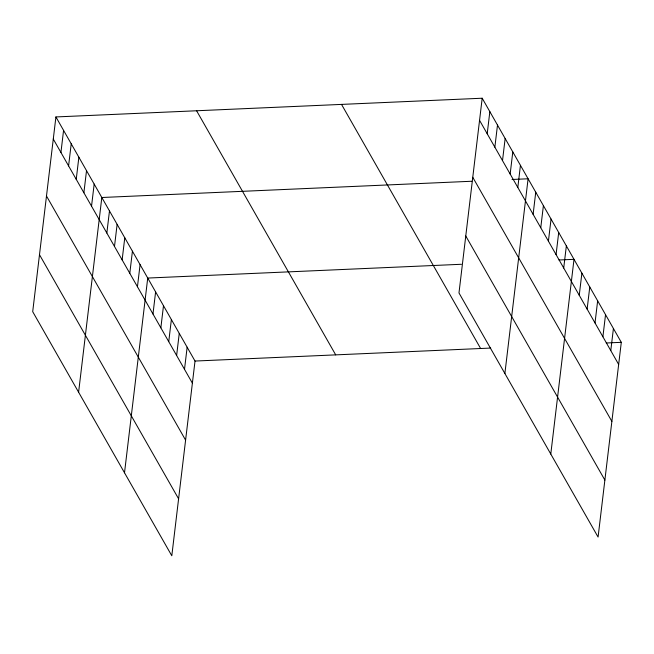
<?xml version="1.0" encoding="UTF-8"?>
<svg xmlns="http://www.w3.org/2000/svg" width="654" height="654" viewBox="0 0 654 654"><rect width="100%" height="100%" fill="white"/><g stroke="black" fill="none" stroke-linecap="round" stroke-linejoin="round"><path stroke-width="0.98" d="M55.917 116.943L32.7 311.672L171.806 555.777L195.023 361.049L55.917 116.943L482.194 98.223L621.3 342.328L598.083 537.057L458.977 292.951L482.194 98.223M60.936 152.48L63.569 130.367M68.588 165.912L71.221 143.798M76.232 179.335L78.872 157.222M83.884 192.758L86.524 170.645M91.535 206.19L94.176 184.076M78.603 392.228L101.828 197.5L471.828 181.248M106.839 233.037L109.48 210.923M114.491 246.468L117.123 224.355M122.143 259.891L124.775 237.778M129.794 273.315L132.427 251.201M137.446 286.746L140.079 264.625M124.513 472.785L147.73 278.056L461.471 264.273M152.979 314.002L155.611 291.888M160.859 327.834L163.492 305.72M168.74 341.666L171.381 319.553M176.621 355.498L179.261 333.385M184.51 369.33L187.142 347.217M487.205 133.759L489.846 111.646M494.857 147.183L497.498 125.069M502.509 160.614L505.15 138.501M510.161 174.038L512.793 151.924M517.813 187.461L520.445 165.348M504.88 373.508L528.097 178.779L512.025 179.482M533.116 214.316L535.749 192.202M540.76 227.739L543.4 205.626M548.412 241.171L551.052 219.057M556.064 254.594L558.704 232.481M563.715 268.017L566.356 245.904M550.782 454.064L574.008 259.336L558.933 259.998M579.248 295.281L581.888 273.168M587.129 309.113L589.769 287M595.017 322.945L597.65 300.832M602.898 336.777L605.539 314.664M610.779 350.609L613.419 328.496M195.023 361.049L490.68 348.067M606.225 342.99L621.3 342.328M479.554 120.336L618.659 364.442M472.768 177.299L611.874 421.405M465.762 235.988L604.876 480.093M341.527 104.403L480.633 348.508M196.592 110.763L335.698 354.869M53.285 139.057L192.39 383.162M46.491 196.02L185.597 440.126M39.493 254.708L178.599 498.814"/></g></svg>
